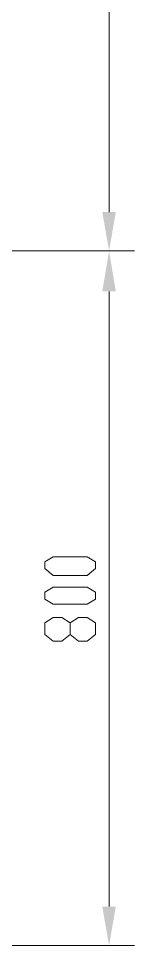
# Model space of a CAD drawing. Header units: millimetres. Extents: x 1435 to 2259, y 1083 to 2249.
# Drawn here: x 1982.8 to 1995.1, y 1539.7 to 1638.4 of the extents above; entities that cross this region are included whole.
import ezdxf

# ---------------------------------------------------------------- set-up
doc = ezdxf.new("R2010")
doc.units = ezdxf.units.MM
doc.layers.add('1', color=7, linetype='Continuous')

msp = doc.modelspace()

# ---------------------------------------------------------------- hatches: boundary and pattern name
h = msp.add_hatch(color=0)
h.dxf.hatch_style = 2
h.paths.add_polyline_path([(1991.725, 1617.799), (1993.165, 1617.799), (1992.445, 1613.659)])
h = msp.add_hatch(color=0)
h.dxf.hatch_style = 2
h.paths.add_polyline_path([(1991.725, 1609.339), (1993.165, 1609.339), (1992.445, 1613.659)])
h = msp.add_hatch(color=0)
h.dxf.hatch_style = 2
h.paths.add_polyline_path([(1991.725, 1543.819), (1993.165, 1543.819), (1992.445, 1539.679)])

# ---------------------------------------------------------------- linework, layer by layer
at = {"layer": '1', "color": 0, "lineweight": 9}
for points in [[(1992.445, 1617.799), (1992.445, 1683.319)], [(1978.045, 1613.659), (1995.145, 1613.659)], [(1978.045, 1613.659), (1995.145, 1613.659)], [(1992.445, 1543.819), (1992.445, 1609.339)], [(1991.005, 1579.819), (1990.105, 1579.099), (1986.505, 1579.099), (1985.605, 1579.819), (1985.605, 1580.539), (1986.505, 1581.079), (1990.105, 1581.079), (1991.005, 1580.539), (1991.005, 1579.819)], [(1991.005, 1576.579), (1990.105, 1576.039), (1986.505, 1576.039), (1985.605, 1576.579), (1985.605, 1577.299), (1986.505, 1577.839), (1990.105, 1577.839), (1991.005, 1577.299), (1991.005, 1576.579)], [(1991.005, 1572.799), (1990.105, 1572.079), (1989.205, 1572.079), (1988.305, 1572.799), (1988.305, 1574.059), (1987.405, 1574.599), (1986.505, 1574.599), (1985.605, 1574.059), (1985.605, 1572.799), (1986.505, 1572.079), (1987.405, 1572.079), (1988.305, 1572.799)], [(1988.305, 1574.059), (1989.205, 1574.599), (1990.105, 1574.599), (1991.005, 1574.059), (1991.005, 1572.799)], [(1978.045, 1539.679), (1995.145, 1539.679)]]:
    msp.add_lwpolyline(points, dxfattribs=at)

doc.saveas('drawing.dxf')
